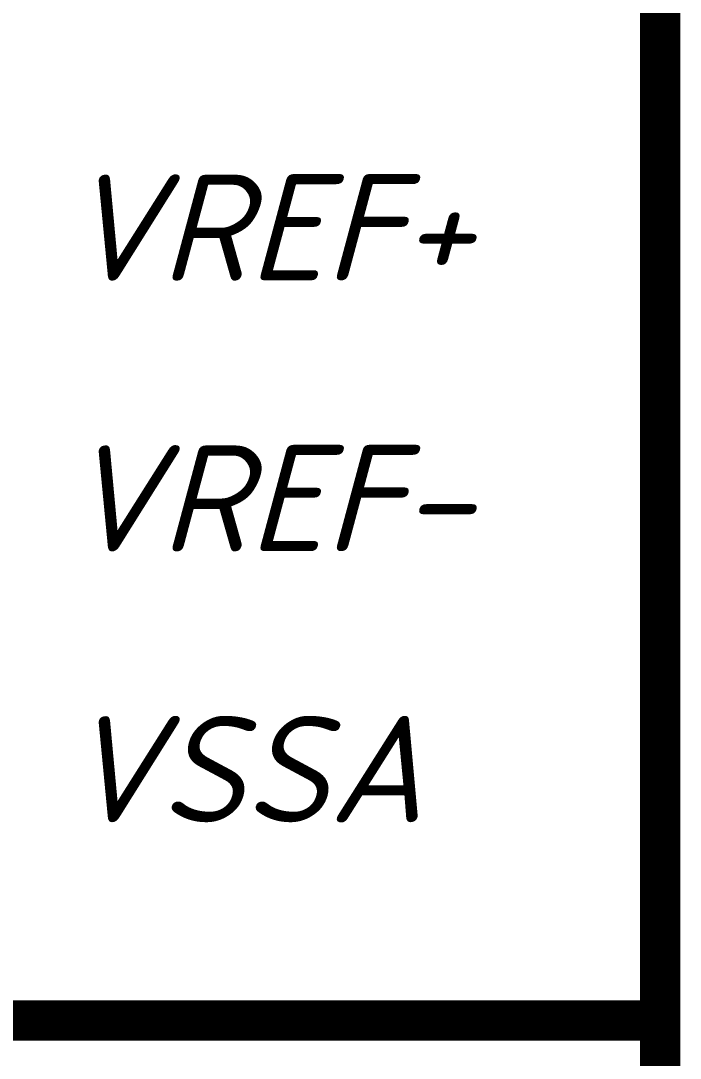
# Model space of a CAD drawing. Header units: inches. Extents: x 0 to 841, y 0 to 594.
# Drawn here: x 355.64 to 367.9, y 304.29 to 323.57 of the extents above; entities that cross this region are included whole.
import ezdxf

# ---------------------------------------------------------------- set-up
doc = ezdxf.new("R2010")
doc.units = ezdxf.units.IN
doc.layers.add('Sheet', color=255, linetype='Continuous')
doc.styles.get("Standard").update_dxf_attribs({"font": 'isocpeui.ttf'})

msp = doc.modelspace()

# ---------------------------------------------------------------- linework, layer by layer
at = {"layer": 'Sheet'}
for points in [[(367.522, 449.992, 0.749, 0.749, 0), (367.522, 159.999, 0.749, 0.749, 0)], [(355.013, 304.995, 0.749, 0.749, 0), (367.522, 304.995, 0.749, 0.749, 0)]]:
    msp.add_lwpolyline(points, format="xyseb", dxfattribs=at)

# ---------------------------------------------------------------- texts
for s, p in [('VREF+', (356.45, 318.74)), ('VREF-', (356.45, 313.71)), ('VSSA', (356.45, 308.679))]:
    msp.add_text(s, height=1.9764, dxfattribs=at).set_placement(p)

doc.saveas('drawing.dxf')
